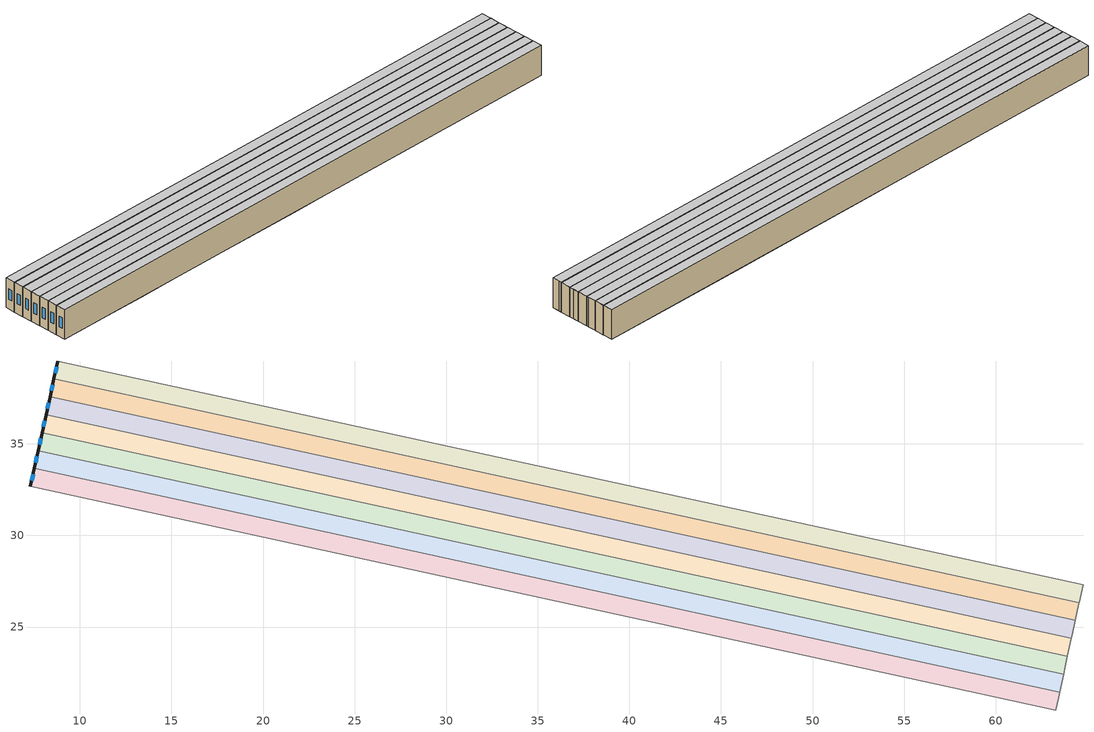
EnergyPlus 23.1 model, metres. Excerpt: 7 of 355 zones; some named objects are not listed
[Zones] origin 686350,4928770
0579a4736f0aea2d_F1_dwelling_15
 floor to 0579a4736f0aea2d_F0_dwelling_34 (EU_floor_Construction): 50.18,30.5 49.97,29.52 40.68,31.55 40.89,32.53 z3
 floor to 0579a4736f0aea2d_F0_dwelling_36 (EU_floor_Construction): 31.69,34.53 31.48,33.55 22.04,35.61 22.25,36.59 z3
 floor to 0579a4736f0aea2d_F0_dwelling_33 (EU_floor_Construction): 59.32,28.5 59.11,27.53 49.97,29.52 50.18,30.5 z3
 floor adiabatic (EU_floor_Construction): 64.77,27.32 64.56,26.34 59.11,27.53 59.32,28.5 z3; 40.89,32.53 40.68,31.55 31.48,33.55 31.69,34.53 22.25,36.59 22.04,35.61 10.71,38.08 10.93,39.06 z3
 floor to 0579a4736f0aea2d_F0_dwelling_39 (EU_floor_Construction): 10.93,39.06 10.71,38.08 8.59,38.55 8.8,39.52 z3
 wall outside (EU_wall_Construction): 8.8,39.52 8.59,38.55 z3:6
 wall to 0579a4736f0aea2d_F1_dwelling_14 (EU_wall_Construction): 64.77,27.32 8.8,39.52 z3:6
 wall to 0579a4736f0aea2d_F1_dwelling_16 (EU_wall_Construction): 8.59,38.55 64.56,26.34 z3:6
 wall to 0579a4736f0aea2d_F1_dwelling_50 (EU_wall_Construction): 64.56,26.34 64.77,27.32 z3:6
 window (EU_Window_Construction): 8.73,39.21 8.66,38.86 z3.98:5.02
 ceiling to 0579a4736f0aea2d_F2_dwelling_15 (EU_floor_Construction): 64.56,26.34 64.77,27.32 8.8,39.52 8.59,38.55 z6
0579a4736f0aea2d_F1_dwelling_16
 floor to 0579a4736f0aea2d_F0_dwelling_32 (EU_floor_Construction): 64.56,26.34 64.36,25.43 58.91,26.62 59.11,27.53 z3
 floor to 0579a4736f0aea2d_F0_dwelling_57 (EU_floor_Construction): 21.82,34.71 21.81,34.64 17.33,35.62 17.34,35.69 z3
 floor to 0579a4736f0aea2d_F0_dwelling_58 (EU_floor_Construction): 17.34,35.69 17.33,35.62 12.85,36.59 12.86,36.67 z3
 floor to 0579a4736f0aea2d_F0_dwelling_56 (EU_floor_Construction): 26.31,33.73 26.29,33.66 21.81,34.64 21.82,34.71 z3
 floor to 0579a4736f0aea2d_F0_dwelling_36 (EU_floor_Construction): 31.48,33.55 31.28,32.65 21.84,34.71 22.04,35.61 z3
 floor to 0579a4736f0aea2d_F0_dwelling_33 (EU_floor_Construction): 59.11,27.53 58.91,26.62 49.77,28.62 49.97,29.52 z3
 floor to 0579a4736f0aea2d_F0_dwelling_34 (EU_floor_Construction): 49.97,29.52 49.77,28.62 40.67,30.6 40.48,30.64 40.68,31.55 z3
 floor to 0579a4736f0aea2d_F0_dwelling_39 (EU_floor_Construction): 10.71,38.08 10.52,37.18 8.39,37.64 8.59,38.55 z3
 floor to 0579a4736f0aea2d_F0_dwelling_55 (EU_floor_Construction): 30.79,32.76 30.77,32.68 26.29,33.66 26.31,33.73 z3
 floor to 0579a4736f0aea2d_F0_dwelling_38 (EU_floor_Construction): 12.83,37.62 12.64,36.71 10.52,37.18 10.71,38.08 z3
 floor to 0579a4736f0aea2d_F0_dwelling_51 (EU_floor_Construction): 48.71,28.84 48.7,28.77 44.22,29.75 44.23,29.82 z3
 floor to 0579a4736f0aea2d_F0_dwelling_37 (EU_floor_Construction): 22.04,35.61 21.84,34.71 12.64,36.71 12.83,37.62 z3
 floor adiabatic (EU_floor_Construction): 12.86,36.67 12.85,36.59 8.37,37.57 8.39,37.64 z3; 64.36,25.43 64.34,25.36 48.7,28.77 48.71,28.84 44.23,29.82 44.22,29.75 30.77,32.68 30.79,32.76 40.48,30.64 40.67,30.6 z3
 floor to 0579a4736f0aea2d_F0_dwelling_35 (EU_floor_Construction): 40.68,31.55 40.48,30.64 31.28,32.65 31.48,33.55 z3
 wall outside (EU_wall_Construction): 8.59,38.55 8.37,37.57 z3:6
 wall to 0579a4736f0aea2d_F1_dwelling_17 (EU_wall_Construction): 8.37,37.57 64.34,25.36 z3:6
 wall to 0579a4736f0aea2d_F1_dwelling_51 (EU_wall_Construction): 64.34,25.36 64.54,26.27 z3:6
 wall to 0579a4736f0aea2d_F1_dwelling_50 (EU_wall_Construction): 64.54,26.27 64.56,26.34 z3:6
 window (EU_Window_Construction): 8.52,38.23 8.44,37.89 z3.98:5.02
 ceiling to 0579a4736f0aea2d_F2_dwelling_16 (EU_floor_Construction): 64.34,25.36 64.56,26.34 8.59,38.55 8.37,37.57 z6
0579a4736f0aea2d_F1_dwelling_17
 floor to 0579a4736f0aea2d_F0_dwelling_58 (EU_floor_Construction): 17.33,35.62 17.11,34.64 12.63,35.62 12.85,36.59 z3
 floor to 0579a4736f0aea2d_F0_dwelling_56 (EU_floor_Construction): 26.29,33.66 26.08,32.68 21.6,33.66 21.81,34.64 z3
 floor adiabatic (EU_floor_Construction): 12.85,36.59 12.63,35.62 8.16,36.59 8.37,37.57 z3
 floor to 0579a4736f0aea2d_F0_dwelling_57 (EU_floor_Construction): 21.81,34.64 21.6,33.66 17.11,34.64 17.33,35.62 z3
 floor to 0579a4736f0aea2d_F0_dwelling_54 (EU_floor_Construction): 35.25,31.71 35.04,30.73 30.56,31.71 30.77,32.68 z3
 floor to 0579a4736f0aea2d_F0_dwelling_53 (EU_floor_Construction): 39.74,30.73 39.52,29.75 35.04,30.73 35.25,31.71 z3
 floor to 0579a4736f0aea2d_F0_dwelling_49 (EU_floor_Construction): 57.66,26.82 57.45,25.84 52.97,26.82 53.18,27.79 z3
 floor to 0579a4736f0aea2d_F0_dwelling_55 (EU_floor_Construction): 30.77,32.68 30.56,31.71 26.08,32.68 26.29,33.66 z3
 floor to 0579a4736f0aea2d_F0_dwelling_48 (EU_floor_Construction): 62.14,25.84 61.93,24.86 57.45,25.84 57.66,26.82 z3
 floor to 0579a4736f0aea2d_F0_dwelling_50 (EU_floor_Construction): 53.18,27.79 52.97,26.82 48.49,27.8 48.7,28.77 z3
 floor to 0579a4736f0aea2d_F0_dwelling_51 (EU_floor_Construction): 48.7,28.77 48.49,27.8 44,28.77 44.22,29.75 z3
 floor to 0579a4736f0aea2d_F0_dwelling_47 (EU_floor_Construction): 64.34,25.36 64.17,24.57 64.13,24.38 61.93,24.86 62.14,25.84 z3
 floor to 0579a4736f0aea2d_F0_dwelling_52 (EU_floor_Construction): 44.22,29.75 44,28.77 39.52,29.75 39.74,30.73 z3
 wall outside (EU_wall_Construction): 8.37,37.57 8.16,36.59 z3:6
 wall to 0579a4736f0aea2d_F1_dwelling_18 (EU_wall_Construction): 8.16,36.59 64.13,24.38 z3:6
 wall to 0579a4736f0aea2d_F1_dwelling_52 (EU_wall_Construction): 64.13,24.38 64.17,24.57 z3:6
 wall to 0579a4736f0aea2d_F1_dwelling_51 (EU_wall_Construction): 64.17,24.57 64.34,25.36 z3:6
 window (EU_Window_Construction): 8.3,37.25 8.23,36.91 z3.98:5.02
 ceiling to 0579a4736f0aea2d_F2_dwelling_17 (EU_floor_Construction): 64.13,24.38 64.34,25.36 8.37,37.57 8.16,36.59 z6
0579a4736f0aea2d_F1_dwelling_18
 floor to 0579a4736f0aea2d_F0_dwelling_49 (EU_floor_Construction): 57.45,25.84 57.24,24.86 52.75,25.84 52.97,26.82 z3
 floor to 0579a4736f0aea2d_F0_dwelling_53 (EU_floor_Construction): 39.52,29.75 39.31,28.77 34.83,29.75 35.04,30.73 z3
 floor to 0579a4736f0aea2d_F0_dwelling_55 (EU_floor_Construction): 30.56,31.71 30.35,30.73 25.86,31.7 26.08,32.68 z3
 floor to 0579a4736f0aea2d_F0_dwelling_48 (EU_floor_Construction): 61.93,24.86 61.72,23.88 57.24,24.86 57.45,25.84 z3
 floor to 0579a4736f0aea2d_F0_dwelling_58 (EU_floor_Construction): 17.11,34.64 16.9,33.66 12.42,34.64 12.63,35.62 z3
 floor to 0579a4736f0aea2d_F0_dwelling_50 (EU_floor_Construction): 52.97,26.82 52.75,25.84 48.27,26.82 48.49,27.8 z3
 floor to 0579a4736f0aea2d_F0_dwelling_56 (EU_floor_Construction): 26.08,32.68 25.86,31.7 21.38,32.68 21.6,33.66 z3
 floor to 0579a4736f0aea2d_F0_dwelling_52 (EU_floor_Construction): 44,28.77 43.79,27.79 39.31,28.77 39.52,29.75 z3
 floor to 0579a4736f0aea2d_F0_dwelling_54 (EU_floor_Construction): 35.04,30.73 34.83,29.75 30.35,30.73 30.56,31.71 z3
 floor to 0579a4736f0aea2d_F0_dwelling_51 (EU_floor_Construction): 48.49,27.8 48.27,26.82 43.79,27.79 44,28.77 z3
 floor to 0579a4736f0aea2d_F0_dwelling_59 (EU_floor_Construction): 12.63,35.62 12.42,34.64 7.94,35.61 8.16,36.59 z3
 floor to 0579a4736f0aea2d_F0_dwelling_57 (EU_floor_Construction): 21.6,33.66 21.38,32.68 16.9,33.66 17.11,34.64 z3
 floor to 0579a4736f0aea2d_F0_dwelling_47 (EU_floor_Construction): 64.13,24.38 63.92,23.4 61.72,23.88 61.93,24.86 z3
 wall outside (EU_wall_Construction): 8.16,36.59 7.94,35.61 z3:6
 wall to 0579a4736f0aea2d_F1_dwelling_19 (EU_wall_Construction): 7.94,35.61 63.92,23.4 z3:6
 wall to 0579a4736f0aea2d_F1_dwelling_52 (EU_wall_Construction): 63.92,23.4 64.13,24.38 z3:6
 window (EU_Window_Construction): 8.09,36.27 8.01,35.93 z3.98:5.02
 ceiling to 0579a4736f0aea2d_F2_dwelling_18 (EU_floor_Construction): 63.92,23.4 64.13,24.38 8.16,36.59 7.94,35.61 z6
0579a4736f0aea2d_F1_dwelling_19
 floor to 0579a4736f0aea2d_F0_dwelling_56 (EU_floor_Construction): 25.86,31.7 25.65,30.73 21.17,31.7 21.38,32.68 z3
 floor to 0579a4736f0aea2d_F0_dwelling_54 (EU_floor_Construction): 34.83,29.75 34.61,28.77 30.13,29.75 30.35,30.73 z3
 floor to 0579a4736f0aea2d_F0_dwelling_58 (EU_floor_Construction): 16.9,33.66 16.69,32.68 12.21,33.66 12.42,34.64 z3
 floor to 0579a4736f0aea2d_F0_dwelling_53 (EU_floor_Construction): 39.31,28.77 39.1,27.79 34.61,28.77 34.83,29.75 z3
 floor to 0579a4736f0aea2d_F0_dwelling_57 (EU_floor_Construction): 21.38,32.68 21.17,31.7 16.69,32.68 16.9,33.66 z3
 floor to 0579a4736f0aea2d_F0_dwelling_51 (EU_floor_Construction): 48.27,26.82 48.06,25.84 43.58,26.82 43.79,27.79 z3
 floor to 0579a4736f0aea2d_F0_dwelling_55 (EU_floor_Construction): 30.35,30.73 30.13,29.75 25.65,30.73 25.86,31.7 z3
 floor to 0579a4736f0aea2d_F0_dwelling_59 (EU_floor_Construction): 12.42,34.64 12.21,33.66 7.73,34.64 7.94,35.61 z3
 floor to 0579a4736f0aea2d_F0_dwelling_48 (EU_floor_Construction): 61.72,23.88 61.5,22.91 57.02,23.88 57.24,24.86 z3
 floor to 0579a4736f0aea2d_F0_dwelling_50 (EU_floor_Construction): 52.75,25.84 52.54,24.86 48.06,25.84 48.27,26.82 z3
 floor to 0579a4736f0aea2d_F0_dwelling_52 (EU_floor_Construction): 43.79,27.79 43.58,26.82 39.1,27.79 39.31,28.77 z3
 floor to 0579a4736f0aea2d_F0_dwelling_49 (EU_floor_Construction): 57.24,24.86 57.02,23.88 52.54,24.86 52.75,25.84 z3
 floor to 0579a4736f0aea2d_F0_dwelling_47 (EU_floor_Construction): 63.92,23.4 63.7,22.43 61.5,22.91 61.72,23.88 z3
 wall outside (EU_wall_Construction): 7.94,35.61 7.73,34.64 z3:6
 wall to 0579a4736f0aea2d_F1_dwelling_20 (EU_wall_Construction): 7.73,34.64 63.7,22.43 z3:6
 wall to 0579a4736f0aea2d_F1_dwelling_53 (EU_wall_Construction): 63.7,22.43 63.8,22.87 z3:6
 wall to 0579a4736f0aea2d_F1_dwelling_52 (EU_wall_Construction): 63.8,22.87 63.92,23.4 z3:6
 window (EU_Window_Construction): 7.87,35.3 7.8,34.95 z3.98:5.02
 ceiling to 0579a4736f0aea2d_F2_dwelling_19 (EU_floor_Construction): 63.7,22.43 63.92,23.4 7.94,35.61 7.73,34.64 z6
0579a4736f0aea2d_F1_dwelling_20
 floor to 0579a4736f0aea2d_F0_dwelling_50 (EU_floor_Construction): 52.54,24.86 52.33,23.88 47.85,24.86 48.06,25.84 z3
 floor to 0579a4736f0aea2d_F0_dwelling_48 (EU_floor_Construction): 61.5,22.91 61.29,21.93 56.81,22.91 57.02,23.88 z3
 floor adiabatic (EU_floor_Construction): 57.02,23.88 56.81,22.91 52.33,23.88 52.54,24.86 z3; 16.69,32.68 16.47,31.7 11.99,32.68 12.21,33.66 z3; 34.61,28.77 34.4,27.79 29.92,28.77 30.13,29.75 z3
 floor to 0579a4736f0aea2d_F0_dwelling_51 (EU_floor_Construction): 48.06,25.84 47.85,24.86 43.36,25.84 43.58,26.82 z3
 floor to 0579a4736f0aea2d_F0_dwelling_53 (EU_floor_Construction): 39.1,27.79 38.88,26.82 34.4,27.79 34.61,28.77 z3
 floor to 0579a4736f0aea2d_F0_dwelling_57 (EU_floor_Construction): 21.17,31.7 20.96,30.73 16.47,31.7 16.69,32.68 z3
 floor to 0579a4736f0aea2d_F0_dwelling_55 (EU_floor_Construction): 30.13,29.75 29.92,28.77 25.44,29.75 25.65,30.73 z3
 floor to 0579a4736f0aea2d_F0_dwelling_59 (EU_floor_Construction): 12.21,33.66 11.99,32.68 7.51,33.66 7.73,34.64 z3
 floor to 0579a4736f0aea2d_F0_dwelling_52 (EU_floor_Construction): 43.58,26.82 43.36,25.84 38.88,26.82 39.1,27.79 z3
 floor to 0579a4736f0aea2d_F0_dwelling_56 (EU_floor_Construction): 25.65,30.73 25.44,29.75 20.96,30.73 21.17,31.7 z3
 floor to 0579a4736f0aea2d_F0_dwelling_47 (EU_floor_Construction): 63.7,22.43 63.49,21.45 61.29,21.93 61.5,22.91 z3
 wall outside (EU_wall_Construction): 7.73,34.64 7.51,33.66 z3:6
 wall to 0579a4736f0aea2d_F1_dwelling_21 (EU_wall_Construction): 7.51,33.66 63.49,21.45 z3:6
 wall to 0579a4736f0aea2d_F1_dwelling_53 (EU_wall_Construction): 63.49,21.45 63.7,22.43 z3:6
 window (EU_Window_Construction): 7.66,34.32 7.58,33.98 z3.98:5.02
 ceiling to 0579a4736f0aea2d_F2_dwelling_20 (EU_floor_Construction): 63.49,21.45 63.7,22.43 7.73,34.64 7.51,33.66 z6
0579a4736f0aea2d_F1_dwelling_21
 floor to 0579a4736f0aea2d_F0_dwelling_57 (EU_floor_Construction): 20.96,30.73 20.74,29.75 16.26,30.73 16.47,31.7 z3
 floor to 0579a4736f0aea2d_F0_dwelling_51 (EU_floor_Construction): 47.85,24.86 47.63,23.88 43.15,24.86 43.36,25.84 z3
 floor to 0579a4736f0aea2d_F0_dwelling_53 (EU_floor_Construction): 38.88,26.82 38.67,25.84 34.19,26.82 34.4,27.79 z3
 floor to 0579a4736f0aea2d_F0_dwelling_48 (EU_floor_Construction): 61.29,21.93 61.08,20.95 56.6,21.93 56.81,22.91 z3
 floor to 0579a4736f0aea2d_F0_dwelling_59 (EU_floor_Construction): 11.99,32.68 11.78,31.7 7.3,32.68 7.51,33.66 z3
 floor adiabatic (EU_floor_Construction): 16.47,31.7 16.26,30.73 11.78,31.7 11.99,32.68 z3; 56.81,22.91 56.6,21.93 47.63,23.88 47.85,24.86 34.4,27.79 34.19,26.82 25.22,28.77 25.44,29.75 z3
 floor to 0579a4736f0aea2d_F0_dwelling_52 (EU_floor_Construction): 43.36,25.84 43.15,24.86 38.67,25.84 38.88,26.82 z3
 floor to 0579a4736f0aea2d_F0_dwelling_56 (EU_floor_Construction): 25.44,29.75 25.22,28.77 20.74,29.75 20.96,30.73 z3
 floor to 0579a4736f0aea2d_F0_dwelling_47 (EU_floor_Construction): 63.49,21.45 63.28,20.47 61.08,20.95 61.29,21.93 z3
 wall outside (EU_wall_Construction): 7.51,33.66 7.3,32.68 z3:6
 wall to 0579a4736f0aea2d_F1_dwelling_22 (EU_wall_Construction): 7.3,32.68 63.28,20.47 z3:6
 wall to 0579a4736f0aea2d_F1_dwelling_54 (EU_wall_Construction): 63.28,20.47 63.43,21.18 z3:6
 wall to 0579a4736f0aea2d_F1_dwelling_53 (EU_wall_Construction): 63.43,21.18 63.49,21.45 z3:6
 window (EU_Window_Construction): 7.44,33.34 7.37,33 z3.98:5.02
 ceiling to 0579a4736f0aea2d_F2_dwelling_21 (EU_floor_Construction): 63.28,20.47 63.49,21.45 7.51,33.66 7.3,32.68 z6
[Building]
EU S2 Campaign: North Axis=0; Terrain=City; Solar Distribution=FullExterior
[Site:Location]
Bologna: Latitude=44.5; Longitude=11.25; Time Zone=1; Elevation=37
[SizingPeriod:WeatherFileDays]
AnnualSizingPeriod: Begin Month=1; Begin Day of Month=1; End Month=12; End Day of Month=31; Day of Week for Start Day=Monday; Use Weather File Daylight Saving Period=No; Use Weather File Rain and Snow Indicators=No
[MATERIAL]
EU_InternalMass_Material: Roughness=MediumRough; Thickness=0.1; Conductivity=1; Density=1800; Specific Heat=900; Thermal Absorptance=0.9; Solar Absorptance=0.7; Visible Absorptance=0.7
[MATERIAL:NOMASS] Roughness=MediumRough; Thermal Absorptance=0.9; Solar Absorptance=0.7; Visible Absorptance=0.7
Name | Thermal Resistance
EU_wall_NoMass | 0.905828
EU_floor_NoMass | 0.67114
[WINDOWMATERIAL:SIMPLEGLAZINGSYSTEM]
EU_Window_SimpleGlazing: UFactor=4.52486; Solar Heat Gain Coefficient=0.85; Visible Transmittance=0.85
[CONSTRUCTION]
EU_wall_Construction: EU_wall_NoMass
EU_floor_Construction: EU_floor_NoMass
EU_Window_Construction: EU_Window_SimpleGlazing
EU_InternalMass_Construction: EU_InternalMass_Material
[ZONE] Type=1; Multiplier=1; Ceiling Height=autocalculate; Floor Area=autocalculate; Part of Total Floor Area=Yes
Name | Volume
0579a4736f0aea2d_F1_dwelling_15 | 171.966
0579a4736f0aea2d_F1_dwelling_16 | 172.055
0579a4736f0aea2d_F1_dwelling_17 | 171.892
0579a4736f0aea2d_F1_dwelling_18 | 172.147
0579a4736f0aea2d_F1_dwelling_19 | 171.983
0579a4736f0aea2d_F1_dwelling_20 | 172.136
0579a4736f0aea2d_F1_dwelling_21 | 171.907
[INTERNALMASS] Construction=EU_InternalMass_Construction
Name | Zone or ZoneList | Surface Area
0579a4736f0aea2d_F1_dwelling_15_EU_InternalMass | 0579a4736f0aea2d_F1_dwelling_15 | 57.3223
0579a4736f0aea2d_F1_dwelling_16_EU_InternalMass | 0579a4736f0aea2d_F1_dwelling_16 | 57.3514
0579a4736f0aea2d_F1_dwelling_17_EU_InternalMass | 0579a4736f0aea2d_F1_dwelling_17 | 57.2974
0579a4736f0aea2d_F1_dwelling_18_EU_InternalMass | 0579a4736f0aea2d_F1_dwelling_18 | 57.3824
0579a4736f0aea2d_F1_dwelling_19_EU_InternalMass | 0579a4736f0aea2d_F1_dwelling_19 | 57.3274
0579a4736f0aea2d_F1_dwelling_20_EU_InternalMass | 0579a4736f0aea2d_F1_dwelling_20 | 57.3788
0579a4736f0aea2d_F1_dwelling_21_EU_InternalMass | 0579a4736f0aea2d_F1_dwelling_21 | 57.3025
[OTHEREQUIPMENT] Fuel Type=Electricity; Design Level Calculation Method=Watts/Area; Power per Zone Floor Area=1; Fraction Latent=0; Fraction Radiant=0; Fraction Lost=0; Carbon Dioxide Generation Rate=0; EndUse Subcategory=EU_Step8_InternalGains
Name | Zone or ZoneList or Space or SpaceList | Schedule
EU_Step8_InternalGain_0579a4736f0aea2d_F1_dwelling_15_f000 | 0579a4736f0aea2d_F1_dwelling_15 | EU_Step8_GainSchedule_0579a4736f0aea2d_F1_dwelling_15_f000
EU_Step8_InternalGain_0579a4736f0aea2d_F1_dwelling_16_f000 | 0579a4736f0aea2d_F1_dwelling_16 | EU_Step8_GainSchedule_0579a4736f0aea2d_F1_dwelling_16_f000
EU_Step8_InternalGain_0579a4736f0aea2d_F1_dwelling_17_f000 | 0579a4736f0aea2d_F1_dwelling_17 | EU_Step8_GainSchedule_0579a4736f0aea2d_F1_dwelling_17_f000
EU_Step8_InternalGain_0579a4736f0aea2d_F1_dwelling_18_f000 | 0579a4736f0aea2d_F1_dwelling_18 | EU_Step8_GainSchedule_0579a4736f0aea2d_F1_dwelling_18_f000
EU_Step8_InternalGain_0579a4736f0aea2d_F1_dwelling_19_f000 | 0579a4736f0aea2d_F1_dwelling_19 | EU_Step8_GainSchedule_0579a4736f0aea2d_F1_dwelling_19_f000
EU_Step8_InternalGain_0579a4736f0aea2d_F1_dwelling_20_f000 | 0579a4736f0aea2d_F1_dwelling_20 | EU_Step8_GainSchedule_0579a4736f0aea2d_F1_dwelling_20_f000
EU_Step8_InternalGain_0579a4736f0aea2d_F1_dwelling_21_f000 | 0579a4736f0aea2d_F1_dwelling_21 | EU_Step8_GainSchedule_0579a4736f0aea2d_F1_dwelling_21_f000
[ZONEVENTILATION:DESIGNFLOWRATE] Schedule=EU_AlwaysOn; Design Flow Rate Calculation Method=AirChanges/Hour; Air Changes per Hour=0.73129; Ventilation Type=Natural; Fan Pressure Rise=0; Fan Total Efficiency=1; Constant Term Coefficient=1; Temperature Term Coefficient=0; Velocity Term Coefficient=0; Velocity Squared Term Coefficient=0; Minimum Indoor Temperature=-100; Maximum Indoor Temperature=100; Delta Temperature=-100; Minimum Outdoor Temperature=-100; Maximum Outdoor Temperature=100; Maximum Wind Speed=40
Name | Zone or ZoneList or Space or SpaceList
EU_ConstantAir_0579a4736f0aea2d_F1_dwelling_15 | 0579a4736f0aea2d_F1_dwelling_15
EU_ConstantAir_0579a4736f0aea2d_F1_dwelling_16 | 0579a4736f0aea2d_F1_dwelling_16
EU_ConstantAir_0579a4736f0aea2d_F1_dwelling_17 | 0579a4736f0aea2d_F1_dwelling_17
EU_ConstantAir_0579a4736f0aea2d_F1_dwelling_18 | 0579a4736f0aea2d_F1_dwelling_18
EU_ConstantAir_0579a4736f0aea2d_F1_dwelling_19 | 0579a4736f0aea2d_F1_dwelling_19
EU_ConstantAir_0579a4736f0aea2d_F1_dwelling_20 | 0579a4736f0aea2d_F1_dwelling_20
EU_ConstantAir_0579a4736f0aea2d_F1_dwelling_21 | 0579a4736f0aea2d_F1_dwelling_21
[HVACTEMPLATE:ZONE:IDEALLOADSAIRSYSTEM] System Availability Schedule=EU_AlwaysOn; Maximum Heating Supply Air Temperature=50; Minimum Cooling Supply Air Temperature=13; Maximum Heating Supply Air Humidity Ratio=0.0156; Minimum Cooling Supply Air Humidity Ratio=0.0077; Heating Limit=NoLimit; Cooling Limit=NoLimit; Heating Availability Schedule=EU_AlwaysOn; Cooling Availability Schedule=EU_CoolingOff; Dehumidification Control Type=ConstantSensibleHeatRatio; Cooling Sensible Heat Ratio=0.7; Dehumidification Setpoint=60; Humidification Control Type=None; Humidification Setpoint=30; Outdoor Air Method=None; Outdoor Air Flow Rate per Person=0.00944; Outdoor Air Flow Rate per Zone Floor Area=0; Outdoor Air Flow Rate per Zone=0; Demand Controlled Ventilation Type=None; Outdoor Air Economizer Type=NoEconomizer; Heat Recovery Type=None; Sensible Heat Recovery Effectiveness=0.7; Latent Heat Recovery Effectiveness=0.65
Name | Template Thermostat
0579a4736f0aea2d_F1_dwelling_15 | EU_HeatOnly_0579a4736f0aea2d_F1_dwelling_15
0579a4736f0aea2d_F1_dwelling_16 | EU_HeatOnly_0579a4736f0aea2d_F1_dwelling_16
0579a4736f0aea2d_F1_dwelling_17 | EU_HeatOnly_0579a4736f0aea2d_F1_dwelling_17
0579a4736f0aea2d_F1_dwelling_18 | EU_HeatOnly_0579a4736f0aea2d_F1_dwelling_18
0579a4736f0aea2d_F1_dwelling_19 | EU_HeatOnly_0579a4736f0aea2d_F1_dwelling_19
0579a4736f0aea2d_F1_dwelling_20 | EU_HeatOnly_0579a4736f0aea2d_F1_dwelling_20
0579a4736f0aea2d_F1_dwelling_21 | EU_HeatOnly_0579a4736f0aea2d_F1_dwelling_21
[SIZING:ZONE] Zone Cooling Design Supply Air Temperature Input Method=SupplyAirTemperature; Zone Cooling Design Supply Air Temperature=13; Zone Heating Design Supply Air Temperature Input Method=SupplyAirTemperature; Zone Heating Design Supply Air Temperature=50; Zone Cooling Design Supply Air Humidity Ratio=0.008; Zone Heating Design Supply Air Humidity Ratio=0.008; Cooling Design Air Flow Method=DesignDay; Cooling Design Air Flow Rate=0; Cooling Minimum Air Flow per Zone Floor Area=0.000762; Cooling Minimum Air Flow=0; Cooling Minimum Air Flow Fraction=0.2; Heating Design Air Flow Method=DesignDay; Heating Design Air Flow Rate=0; Heating Maximum Air Flow per Zone Floor Area=0.002032; Heating Maximum Air Flow=0.141576; Heating Maximum Air Flow Fraction=0.3; Account for Dedicated Outdoor Air System=No; Dedicated Outdoor Air System Control Strategy=NeutralSupplyAir; Dedicated Outdoor Air Low Setpoint Temperature for Design=autosize; Dedicated Outdoor Air High Setpoint Temperature for Design=autosize; Zone Load Sizing Method=Sensible Load Only No Latent Load; Zone Latent Cooling Design Supply Air Humidity Ratio Input Method=HumidityRatioDifference; Zone Cooling Design Supply Air Humidity Ratio Difference=0.005; Zone Latent Heating Design Supply Air Humidity Ratio Input Method=HumidityRatioDifference; Zone Humidification Design Supply Air Humidity Ratio Difference=0.005
0579a4736f0aea2d_F1_dwelling_15; 0579a4736f0aea2d_F1_dwelling_16; 0579a4736f0aea2d_F1_dwelling_17; 0579a4736f0aea2d_F1_dwelling_18; 0579a4736f0aea2d_F1_dwelling_19; 0579a4736f0aea2d_F1_dwelling_20; 0579a4736f0aea2d_F1_dwelling_21
[SCHEDULE:CONSTANT]
Name | Hourly Value
EU_AlwaysOn | 1
EU_CoolingOff | 0
[SCHEDULE:FILE] Column Number=1; Rows to Skip at Top=0; Number of Hours of Data=8760; Column Separator=Comma; Interpolate to Timestep=No; Minutes per Item=60; Adjust Schedule for Daylight Savings=Yes
Name | File
EU_Step8_GainSchedule_0579a4736f0aea2d_F1_dwelling_15_f000 | ../../schedules/0579a4736f0aea2d/0579a4736f0aea2d_F1_dwelling_15_f000_gain.csv
EU_Step8_GainSchedule_0579a4736f0aea2d_F1_dwelling_16_f000 | ../../schedules/0579a4736f0aea2d/0579a4736f0aea2d_F1_dwelling_16_f000_gain.csv
EU_Step8_GainSchedule_0579a4736f0aea2d_F1_dwelling_17_f000 | ../../schedules/0579a4736f0aea2d/0579a4736f0aea2d_F1_dwelling_17_f000_gain.csv
EU_Step8_GainSchedule_0579a4736f0aea2d_F1_dwelling_18_f000 | ../../schedules/0579a4736f0aea2d/0579a4736f0aea2d_F1_dwelling_18_f000_gain.csv
EU_Step8_GainSchedule_0579a4736f0aea2d_F1_dwelling_19_f000 | ../../schedules/0579a4736f0aea2d/0579a4736f0aea2d_F1_dwelling_19_f000_gain.csv
EU_Step8_GainSchedule_0579a4736f0aea2d_F1_dwelling_20_f000 | ../../schedules/0579a4736f0aea2d/0579a4736f0aea2d_F1_dwelling_20_f000_gain.csv
EU_Step8_GainSchedule_0579a4736f0aea2d_F1_dwelling_21_f000 | ../../schedules/0579a4736f0aea2d/0579a4736f0aea2d_F1_dwelling_21_f000_gain.csv
